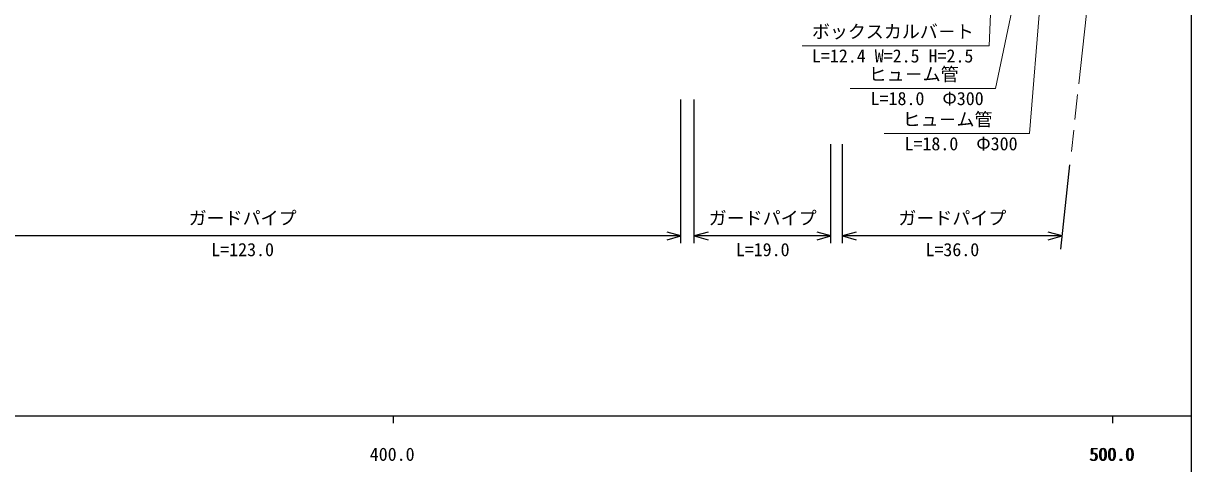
# Model space of a CAD drawing. Units: millimetres, scale not verified. Extents: x 40000 to 680000, y 20000 to 380000.
# Drawn here: x 416565 to 579000, y 198357 to 259557 of the extents above; entities that cross this region are included whole.
import ezdxf
from ezdxf.enums import TextEntityAlignment as Align

# ---------------------------------------------------------------- set-up
doc = ezdxf.new("R2010")
doc.units = ezdxf.units.MM
doc.header["$LTSCALE"] = 1000
doc.linetypes.add('CHAIN', pattern=[18.5, 12, -1.5, 3.5, -1.5])
for name, color, linetype, lineweight in [('S-BMK', 2, 'CHAIN', 13), ('S-STR-HTXT', 7, 'Continuous', 13), ('S-STR-STRC', 7, 'Continuous', 25), ('S-TTL-BAND', 7, 'Continuous', 25)]:
    doc.layers.add(name, color=color, linetype=linetype, lineweight=lineweight)
doc.styles.add('@ＭＳ ゴシック', font='')
doc.styles.add('ＭＳ ゴシック', font='')
doc.styles.get('@ＭＳ ゴシック').set_extended_font_data('@MS Gothic')
doc.styles.get('ＭＳ ゴシック').set_extended_font_data('MS Gothic')

msp = doc.modelspace()

# ---------------------------------------------------------------- linework, layer by layer
at = {"layer": 'S-BMK'}
msp.add_line((566615, 281489), (562283, 241725), dxfattribs=at)
at = {"layer": 'S-STR-HTXT'}
for p, q in [((550833, 256451), (552029, 281943)), ((551726, 250525), (556771, 274358)), ((556436, 244242), (558889, 273767)), ((524833, 256451), (550833, 256451)), ((531541, 250525), (551726, 250525)), ((536250, 244242), (556436, 244242))]:
    msp.add_line(p, q, dxfattribs=at)
at = {"layer": 'S-STR-STRC'}
for p, q in [((507993, 229000), (507993, 248957)), ((509855, 229000), (509855, 248957)), ((528855, 229000), (528855, 242784)), ((530446, 229000), (530446, 242784)), ((560807, 228186), (562081, 239872)), ((507993, 230000), (386105, 230000)), ((507993, 230000), (506061, 230518)), ((506061, 229482), (507993, 230000)), ((511787, 230518), (509855, 230000)), ((528855, 230000), (509855, 230000)), ((509855, 230000), (511787, 229482)), ((528855, 230000), (526924, 230518)), ((526924, 229482), (528855, 230000)), ((532378, 230518), (530446, 230000)), ((561005, 230000), (530446, 230000)), ((530446, 230000), (532378, 229482)), ((561005, 230000), (559073, 230518)), ((559073, 229482), (561005, 230000))]:
    msp.add_line(p, q, dxfattribs=at)
at = {"layer": 'S-TTL-BAND'}
for p, q in [((579000, 20000), (579000, 370000)), ((40000, 205000), (579000, 205000)), ((468000, 205000), (468000, 204000)), ((568000, 205000), (568000, 204000))]:
    msp.add_line(p, q, dxfattribs=at)

# ---------------------------------------------------------------- texts
at = {"layer": 'S-STR-HTXT', "style": 'ＭＳ ゴシック'}
for s, p in [('ボックスカルバ－ト', (526208, 256951)), ('ヒュ－ム管', (534101, 251025)), ('ヒュ－ム管', (538811, 244742))]:
    msp.add_text(s, height=1833, dxfattribs=at).set_placement(p, align=Align.BOTTOM_LEFT)
msp.add_text('L=12.4 W=2.5 H=2.5', height=1833, dxfattribs=at).set_placement((526208, 255951), align=Align.TOP_LEFT)
for p in [(542226, 250025), (546936, 243742)]:
    msp.add_text('L=18.0\u3000Φ300', height=1833, dxfattribs=at).set_placement(p, align=Align.TOP_CENTER)
at = {"layer": 'S-STR-STRC', "style": 'ＭＳ ゴシック'}
for p in [(447049, 231027), (519355, 231027), (545726, 231027)]:
    msp.add_text('ガードパイプ', height=1833, dxfattribs=at).set_placement(p, align=Align.BOTTOM_CENTER)
at = {"layer": 'S-STR-STRC', "style": '@ＭＳ ゴシック'}
for s, p in [('L=123.0', (447049, 229027)), ('L=19.0', (519355, 229027)), ('L=36.0', (545726, 229027))]:
    msp.add_text(s, height=1833, dxfattribs=at).set_placement(p, align=Align.TOP_CENTER)
at = {"layer": 'S-TTL-BAND', "style": 'ＭＳ ゴシック'}
for s, p in [('400.0', (467844, 198195)), ('500.0', (567844, 198195)), ('500.0', (568000, 198195))]:
    msp.add_text(s, height=1833, dxfattribs=at).set_placement(p, align=Align.BOTTOM_CENTER)

doc.saveas('drawing.dxf')
